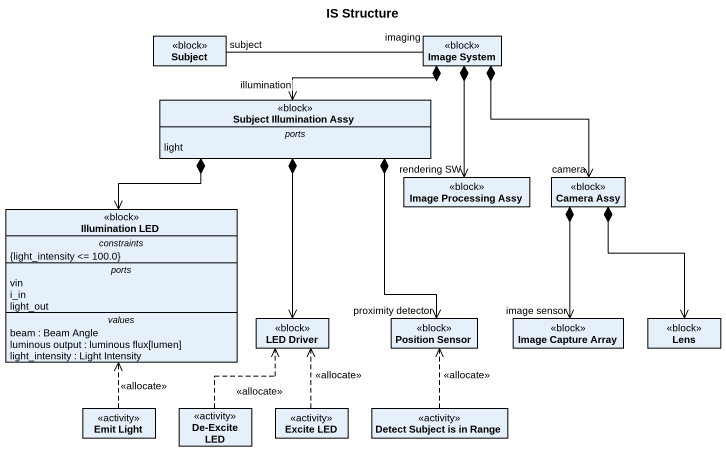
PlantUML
@startuml
title IS Structure
hide circle
hide empty members
class Subject <<block>>
class "Image System" as Image_System <<block>>
class "Subject Illumination Assy" as Subject_Illumination_Assy <<block>> {
  -- ports --
  light
}
class "Image Processing Assy" as Image_Processing_Assy <<block>>
class "Camera Assy" as Camera_Assy <<block>>
class "Illumination LED" as Illumination_LED <<block>> {
  -- constraints --
  {light_intensity <= 100.0}
  -- ports --
  vin
  i_in
  light_out
  -- values --
  beam : Beam Angle
  luminous output : luminous flux[lumen]
  light_intensity : Light Intensity
}
class "LED Driver" as LED_Driver <<block>>
class "Position Sensor" as Position_Sensor <<block>>
class "Image Capture Array" as Image_Capture_Array <<block>>
class Lens <<block>>
class "Emit Light" as Emit_Light <<activity>>
class "De-Excite LED" as De_Excite_LED <<activity>>
class "Excite LED" as Excite_LED <<activity>>
class "Detect Subject is in Range" as Detect_Subject_is_in_Range <<activity>>
Image_System "imaging" -left- "subject" Subject
Image_System *-left-> "illumination" Subject_Illumination_Assy
Image_System *--> "rendering SW" Image_Processing_Assy
Image_System *--> "camera" Camera_Assy
Subject_Illumination_Assy *--> Illumination_LED
Subject_Illumination_Assy *--> LED_Driver
Subject_Illumination_Assy *--> "proximity detector" Position_Sensor
Camera_Assy *--> "image sensor" Image_Capture_Array
Camera_Assy *--> Lens
Emit_Light .up.> Illumination_LED : <<allocate>>
De_Excite_LED .up.> LED_Driver : <<allocate>>
Excite_LED .up.> LED_Driver : <<allocate>>
Detect_Subject_is_in_Range .up.> Position_Sensor : <<allocate>>
@enduml
